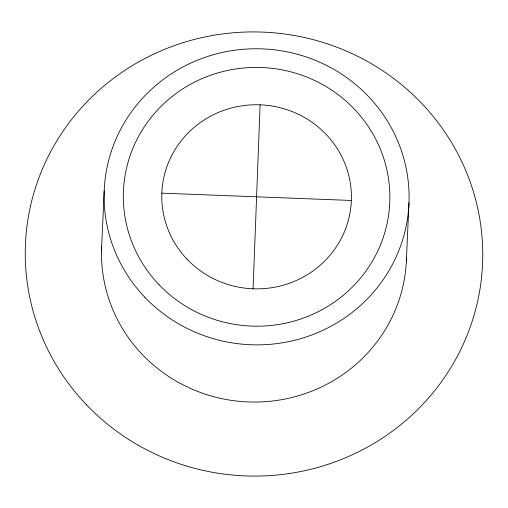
<?xml version="1.0" encoding="UTF-8"?>
<svg xmlns="http://www.w3.org/2000/svg" width="508" height="508" viewBox="0 0 508 508"><rect width="100%" height="100%" fill="white"/><g stroke="black" fill="none" stroke-linecap="round" stroke-linejoin="round"><path stroke-width="0.76" d="M253.086 288.798L260.102 104.826M101.473 250.958L104.191 190.938M406.343 261.125L408.991 202.686M161.836 193.161L351.352 200.463M406.47 257.524A152.514 148.05 2.6 0 1 248.761 401.955A152.514 148.05 2.6 0 1 101.67 246.558M86.373 404.685A228.771 222.072 2.6 0 0 472.618 319.945A228.771 222.072 2.6 0 0 203.01 37.37A228.771 222.072 2.6 0 0 86.373 404.685M144.844 297.269A152.514 148.05 2.6 0 0 402.342 240.773A152.514 148.05 2.6 0 0 222.599 52.388A152.514 148.05 2.6 0 0 144.844 297.269M158.934 284.601A133.287 129.381 2.6 0 0 383.965 235.236A133.287 129.381 2.6 0 0 226.886 70.599A133.287 129.381 2.6 0 0 158.934 284.601M187.109 259.271A94.831 92.05 2.6 0 0 347.212 224.149A94.831 92.05 2.6 0 0 235.452 107.017A94.831 92.05 2.6 0 0 187.109 259.271"/></g></svg>
